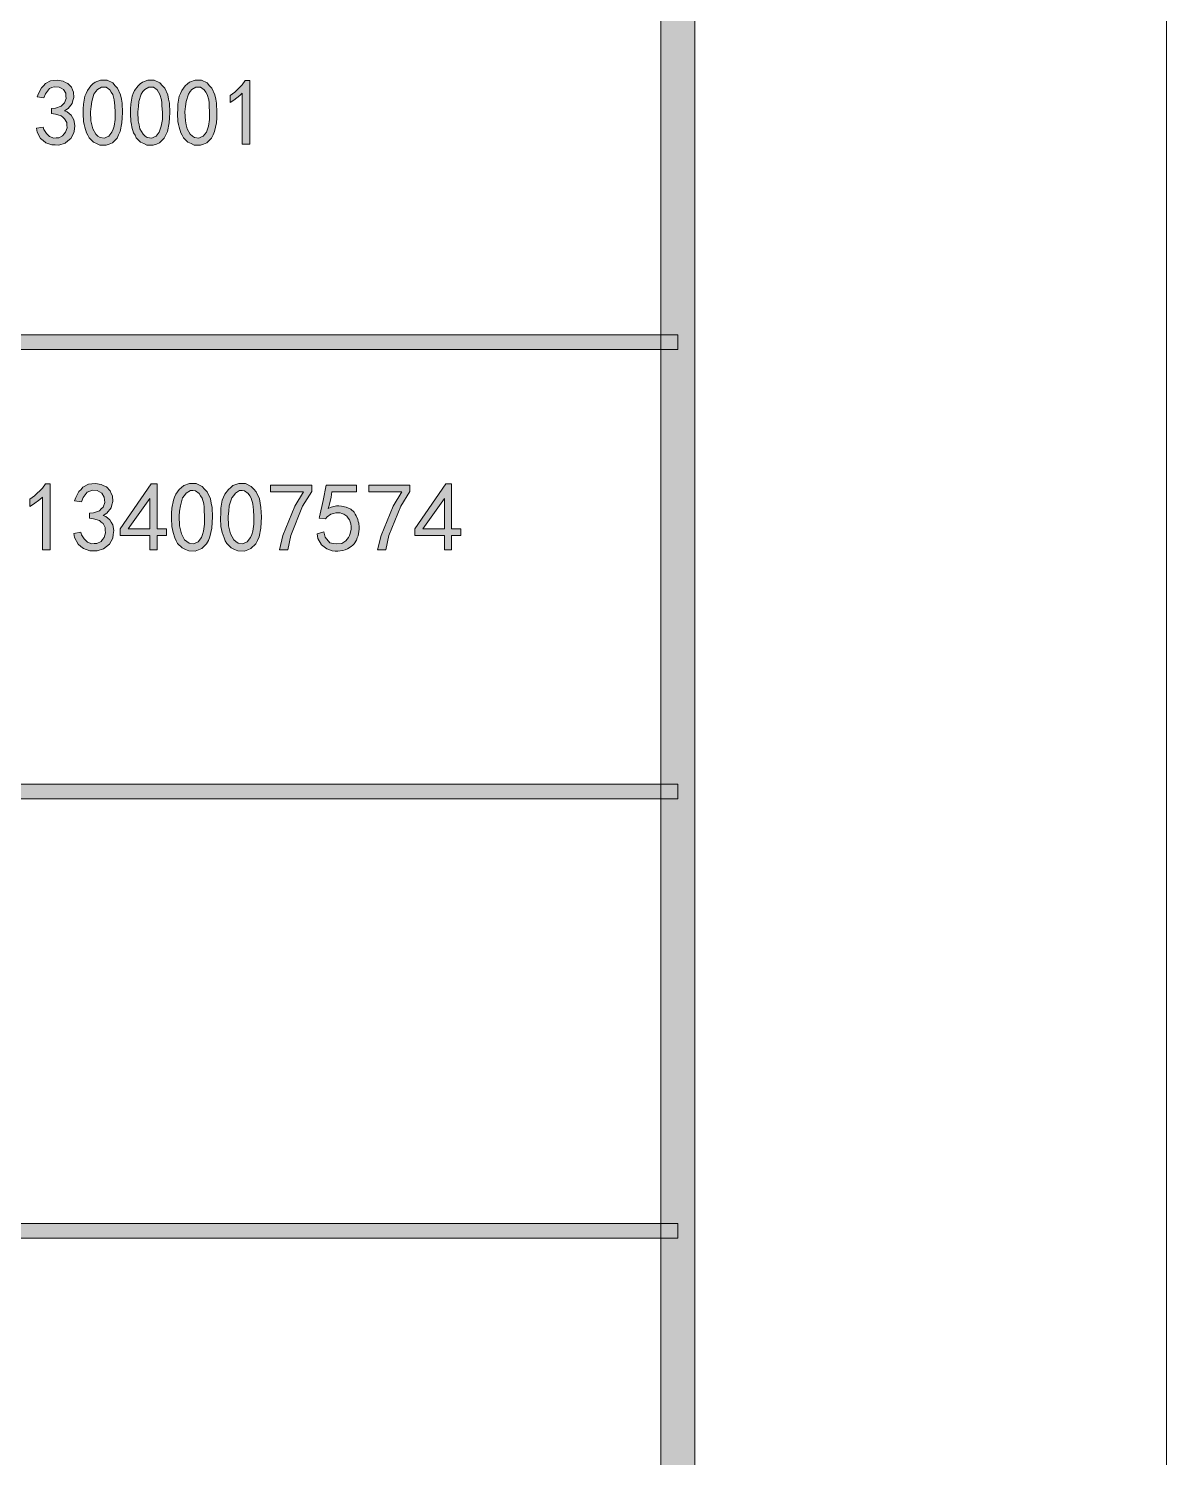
# Model space of a CAD drawing. Header units: millimetres. Extents: x -30643 to 86172, y -19411 to 63186.
# Drawn here: x 81593 to 86172, y 46066 to 51815 of the extents above; entities that cross this region are included whole.
import ezdxf

# ---------------------------------------------------------------- set-up
doc = ezdxf.new("R2010")
doc.units = ezdxf.units.MM

msp = doc.modelspace()

# ---------------------------------------------------------------- hatches: boundary and pattern name
h = msp.add_hatch(color=0)
h.dxf.hatch_style = 2
h.paths.add_polyline_path([(84273.8, -17512.8), (84136.6, -17374.9), (84136.6, 61150), (84273.8, 61288)])
h = msp.add_hatch(color=0)
h.dxf.hatch_style = 2
h.paths.add_polyline_path([(81625.2, 51413.9), (81651.9, 51418.1), (81654.7, 51408.3), (81664.6, 51392.8), (81670.9, 51386.5), (81677.3, 51380.1), (81694.1, 51373.8), (81704, 51374.5), (81714.6, 51374.5), (81730, 51383), (81736.4, 51390.7), (81742, 51398.4), (81747.6, 51416), (81746.9, 51426.6), (81746.2, 51436.4), (81737.8, 51451.9), (81730.7, 51457.6), (81723.7, 51463.2), (81701.2, 51470.9), (81685.7, 51473), (81685.7, 51492.7), (81701.2, 51494.1), (81723.7, 51501.9), (81730.7, 51508.9), (81737.8, 51515.3), (81744.1, 51532.8), (81743.4, 51543.4), (81742.7, 51554.7), (81733.6, 51570.1), (81724.4, 51575.1), (81715.3, 51579.3), (81696.3, 51580.7), (81686.4, 51577.2), (81676.6, 51573), (81660.4, 51552.6), (81654.7, 51535.7), (81628, 51539.9), (81632.2, 51553.3), (81644.9, 51575.8), (81652.6, 51584.2), (81660.4, 51593.4), (81681.5, 51603.9), (81694.9, 51605.3), (81708.2, 51606.7), (81731.4, 51603.2), (81741.3, 51598.3), (81751.1, 51593.4), (81765.2, 51578.6), (81769.4, 51568.7), (81773.7, 51558.9), (81775.1, 51537.1), (81771.6, 51525.1), (81768.7, 51513.1), (81751.9, 51492.7), (81737.8, 51483.6), (81748.3, 51479.4), (81763.8, 51466), (81769.4, 51456.9), (81775.1, 51447.7), (81778.6, 51424.5), (81777.2, 51409.7), (81775.1, 51395.6), (81762.4, 51372.4), (81751.1, 51363.3), (81739.9, 51354.1), (81714.6, 51345.7), (81700.5, 51346.4), (81686.4, 51346.4), (81661.8, 51355.5), (81651.9, 51364), (81641.4, 51372.4), (81628, 51397.7)])
h = msp.add_hatch(color=0)
h.paths.add_polyline_path([(81813.1, 51491.3), (81814.5, 51511), (81819.4, 51542.7), (81824.3, 51554), (81829.3, 51565.2), (81843.3, 51584.2), (81851.8, 51592), (81860.9, 51599), (81882.7, 51606.7), (81896.1, 51606.7), (81908.8, 51606.7), (81931.3, 51596.2), (81941.1, 51584.9), (81951, 51574.4), (81963, 51547.6), (81966.5, 51530.7), (81969.3, 51514.6), (81971.4, 51477.3), (81970, 51456.1), (81968.6, 51435), (81961.5, 51400.6), (81955.2, 51387.2), (81948.9, 51373.8), (81929.9, 51354.8), (81917.2, 51349.9), (81904.5, 51345), (81879.2, 51345.7), (81866.6, 51352), (81853.9, 51358.3), (81836.3, 51375.2), (81831.4, 51385.8), (81825.7, 51395.6), (81818.7, 51418.1), (81816.6, 51429.4), (81814.5, 51440.7), (81812.4, 51472.3)])
h.paths.add_polyline_path([(81844.7, 51500.5), (81842.6, 51480.1), (81844, 51443.5), (81847.6, 51428), (81851.1, 51411.8), (81863.7, 51389.3), (81872.2, 51382.3), (81880.6, 51375.9), (81898.2, 51373.1), (81906.7, 51377.3), (81915.8, 51381.6), (81928.5, 51397.7), (81932.7, 51409.7), (81936.9, 51422.4), (81941.1, 51449.1), (81941.1, 51463.2), (81941.1, 51478), (81939.7, 51504), (81939, 51516), (81937.6, 51527.9), (81931.3, 51549.7), (81925.7, 51558.9), (81920, 51568.7), (81905.3, 51578.6), (81896.1, 51579.3), (81886.3, 51579.3), (81870.1, 51570.1), (81863, 51561), (81856, 51551.1), (81846.8, 51520.9)])
h = msp.add_hatch(color=0)
h.paths.add_polyline_path([(82003.1, 51491.3), (82003.8, 51511), (82009.4, 51542.7), (82014.3, 51554), (82019.2, 51565.2), (82033.3, 51584.2), (82041.8, 51592), (82050.9, 51599), (82072.7, 51606.7), (82085.4, 51606.7), (82098.8, 51606.7), (82121.3, 51596.2), (82131.1, 51584.9), (82141, 51574.4), (82152.9, 51547.6), (82156.5, 51530.7), (82159.3, 51514.6), (82161.4, 51477.3), (82160, 51456.1), (82158.6, 51435), (82151.5, 51400.6), (82145.2, 51387.2), (82138.9, 51373.8), (82119.9, 51354.8), (82107.2, 51349.9), (82094.5, 51345), (82069.2, 51345.7), (82056.5, 51352), (82043.9, 51358.3), (82026.3, 51375.2), (82021.4, 51385.8), (82015.7, 51395.6), (82008.7, 51418.1), (82006.6, 51429.4), (82003.8, 51440.7), (82002.4, 51472.3)])
h.paths.add_polyline_path([(82034.7, 51500.5), (82032.6, 51480.1), (82034, 51443.5), (82037.5, 51428), (82041.1, 51411.8), (82053.7, 51389.3), (82062.2, 51382.3), (82070.6, 51375.9), (82088.2, 51373.1), (82096.7, 51377.3), (82105.8, 51381.6), (82118.5, 51397.7), (82122.7, 51409.7), (82126.9, 51422.4), (82131.1, 51449.1), (82131.1, 51463.2), (82131.1, 51478), (82129.7, 51504), (82129, 51516), (82127.6, 51527.9), (82121.3, 51549.7), (82115.7, 51558.9), (82110, 51568.7), (82095.2, 51578.6), (82085.4, 51579.3), (82076.2, 51579.3), (82060.1, 51570.1), (82053, 51561), (82046, 51551.1), (82036.8, 51520.9)])
h = msp.add_hatch(color=0)
h.paths.add_polyline_path([(82193.1, 51491.3), (82193.8, 51511), (82199.4, 51542.7), (82204.3, 51554), (82209.2, 51565.2), (82223.3, 51584.2), (82231.8, 51592), (82240.9, 51599), (82262.7, 51606.7), (82275.4, 51606.7), (82288.8, 51606.7), (82311.3, 51596.2), (82321.1, 51584.9), (82330.3, 51574.4), (82342.9, 51547.6), (82346.5, 51530.7), (82349.3, 51514.6), (82350.7, 51477.3), (82350, 51456.1), (82348.6, 51435), (82341.5, 51400.6), (82335.2, 51387.2), (82328.9, 51373.8), (82309.9, 51354.8), (82297.2, 51349.9), (82284.5, 51345), (82259.2, 51345.7), (82246.5, 51352), (82233.9, 51358.3), (82216.3, 51375.2), (82211.4, 51385.8), (82205.7, 51395.6), (82198.7, 51418.1), (82196.6, 51429.4), (82193.8, 51440.7), (82192.4, 51472.3)])
h.paths.add_polyline_path([(82224.7, 51500.5), (82221.9, 51480.1), (82224, 51443.5), (82227.5, 51428), (82231.1, 51411.8), (82243.7, 51389.3), (82252.2, 51382.3), (82260.6, 51375.9), (82278.2, 51373.1), (82286.6, 51377.3), (82295.8, 51381.6), (82308.5, 51397.7), (82312.7, 51409.7), (82316.9, 51422.4), (82321.1, 51449.1), (82321.1, 51463.2), (82321.1, 51478), (82319.7, 51504), (82319, 51516), (82317.6, 51527.9), (82311.3, 51549.7), (82305.6, 51558.9), (82300, 51568.7), (82285.2, 51578.6), (82275.4, 51579.3), (82266.2, 51579.3), (82250.1, 51570.1), (82243, 51561), (82236, 51551.1), (82226.8, 51520.9)])
h = msp.add_hatch(color=0)
h.dxf.hatch_style = 2
h.paths.add_polyline_path([(82452.7, 51554.7), (82443.6, 51544.8), (82418.9, 51526.5), (82404.2, 51517.4), (82404.2, 51545.5), (82422.5, 51558.2), (82452.7, 51588.4), (82464.7, 51605.3), (82483, 51605.3), (82483, 51349.9), (82452.7, 51349.9)])
h = msp.add_hatch(color=0)
h.dxf.hatch_style = 2
h.paths.add_polyline_path([(84204.9, 50582.9), (84204.9, 50523.8), (77346.8, 50523.8), (77346.8, 50582.9)])
h = msp.add_hatch(color=0)
h.dxf.hatch_style = 2
h.paths.add_polyline_path([(81648.4, 49929.9), (81638.6, 49920), (81613.2, 49901), (81597.7, 49891.2), (81597.7, 49920.7), (81616.7, 49934.1), (81648.4, 49965.1), (81661.1, 49982.6), (81679.4, 49982.6), (81679.4, 49717.4), (81648.4, 49717.4)])
h = msp.add_hatch(color=0)
h.dxf.hatch_style = 2
h.paths.add_polyline_path([(81775.1, 49783.5), (81802.5, 49788.4), (81806, 49777.9), (81815.9, 49761.7), (81822.9, 49754.7), (81830, 49748.3), (81847.6, 49742), (81857.4, 49742.7), (81868, 49742.7), (81884.8, 49751.1), (81890.5, 49759.6), (81896.8, 49767.3), (81902.4, 49786.3), (81901.7, 49796.9), (81901, 49806.7), (81892.6, 49822.9), (81885.6, 49829.2), (81877.8, 49834.9), (81854.6, 49842.6), (81838.4, 49845.4), (81838.4, 49865.1), (81854.6, 49866.5), (81877.8, 49875), (81885.6, 49882), (81892.6, 49889.1), (81899.6, 49907.3), (81898.2, 49918.6), (81897.5, 49929.9), (81887.7, 49946.1), (81878.5, 49951), (81869.4, 49955.9), (81849.7, 49957.3), (81839.1, 49953.1), (81828.6, 49949.6), (81812.4, 49927.8), (81806, 49910.2), (81777.9, 49914.4), (81782.8, 49928.5), (81795.5, 49951.7), (81803.9, 49960.8), (81811.7, 49970), (81833.5, 49981.2), (81847.6, 49982.6), (81861.6, 49984.1), (81885.6, 49980.5), (81896.1, 49975.6), (81906.7, 49970.7), (81921.4, 49955.2), (81925.7, 49944.6), (81929.9, 49934.1), (81931.3, 49911.6), (81927.8, 49898.9), (81925, 49886.9), (81907.4, 49865.1), (81892.6, 49856), (81903.1, 49851.1), (81920, 49837.7), (81925.7, 49828.5), (81931.3, 49818.7), (81935.5, 49794.8), (81933.4, 49779.3), (81931.3, 49764.5), (81917.9, 49740.6), (81906, 49730.7), (81894.7, 49721.6), (81868.7, 49713.1), (81853.9, 49713.1), (81839.1, 49713.8), (81813.8, 49723), (81802.5, 49731.4), (81792, 49740.6), (81777.9, 49766.6)])
h = msp.add_hatch(color=0)
h.paths.add_polyline_path([(82080.5, 49775.8), (81961.5, 49775.8), (81961.5, 49801.8), (82086.8, 49982.6), (82110, 49982.6), (82110, 49801.8), (82147.3, 49801.8), (82147.3, 49775.8), (82110, 49775.8), (82110, 49717.4), (82080.5, 49717.4)])
h.paths.add_polyline_path([(82080.5, 49801.8), (82080.5, 49924.2), (81993.9, 49801.8)])
h = msp.add_hatch(color=0)
h.paths.add_polyline_path([(82168.4, 49864.4), (82169.1, 49884.8), (82175.5, 49917.2), (82180.4, 49929.2), (82185.3, 49941.1), (82199.4, 49960.8), (82208.5, 49968.6), (82217.7, 49976.3), (82240.9, 49984.1), (82254.3, 49984.1), (82267.6, 49984.1), (82291.6, 49972.8), (82301.4, 49961.5), (82311.3, 49950.3), (82324.6, 49922.1), (82327.5, 49905.2), (82331, 49888.4), (82332.4, 49849.6), (82331.7, 49827.1), (82330.3, 49805.3), (82322.5, 49769.4), (82316.2, 49755.4), (82309.2, 49742), (82289.5, 49722.3), (82276.8, 49717.4), (82263.4, 49711.7), (82237.4, 49713.1), (82224, 49719.5), (82211.4, 49725.8), (82192.4, 49743.4), (82187.4, 49753.9), (82181.8, 49765.2), (82174.1, 49787.7), (82171.9, 49799.7), (82169.1, 49811.6), (82167.7, 49844)])
h.paths.add_polyline_path([(82200.8, 49873.6), (82198.7, 49852.5), (82200.1, 49814.5), (82204.3, 49798.3), (82207.8, 49781.4), (82220.5, 49758.2), (82229.6, 49751.1), (82238.8, 49744.1), (82256.4, 49741.3), (82265.5, 49745.5), (82275.4, 49749.7), (82288.8, 49766.6), (82293, 49779.3), (82297.2, 49792.6), (82301.4, 49820.1), (82301.4, 49834.9), (82301.4, 49850.4), (82300, 49877.8), (82299.3, 49889.8), (82297.9, 49902.4), (82290.9, 49924.9), (82285.2, 49934.8), (82279.6, 49944.6), (82264.1, 49955.2), (82254.3, 49955.9), (82244.4, 49955.9), (82227.5, 49946.1), (82220.5, 49936.2), (82212.8, 49926.3), (82203.6, 49894.7)])
h = msp.add_hatch(color=0)
h.paths.add_polyline_path([(82366.2, 49864.4), (82366.9, 49884.8), (82372.5, 49917.2), (82377.4, 49929.2), (82383.1, 49941.1), (82397.1, 49960.8), (82406.3, 49968.6), (82415.4, 49976.3), (82438.6, 49984.1), (82452, 49984.1), (82465.4, 49984.1), (82488.6, 49972.8), (82499.2, 49961.5), (82509, 49950.3), (82522.4, 49922.1), (82525.2, 49905.2), (82528, 49888.4), (82530.1, 49849.6), (82528.7, 49827.1), (82528, 49805.3), (82520.3, 49769.4), (82513.9, 49755.4), (82506.9, 49742), (82487.2, 49722.3), (82474.5, 49717.4), (82461.2, 49711.7), (82435.1, 49713.1), (82421.8, 49719.5), (82408.4, 49725.8), (82390.1, 49743.4), (82384.5, 49753.9), (82379.5, 49765.2), (82371.8, 49787.7), (82369, 49799.7), (82366.9, 49811.6), (82365.5, 49844)])
h.paths.add_polyline_path([(82398.5, 49873.6), (82396.4, 49852.5), (82397.8, 49814.5), (82401.3, 49798.3), (82405.6, 49781.4), (82418.2, 49758.2), (82427.4, 49751.1), (82435.8, 49744.1), (82454.1, 49741.3), (82463.3, 49745.5), (82472.4, 49749.7), (82486.5, 49766.6), (82490.7, 49779.3), (82494.9, 49792.6), (82499.2, 49820.1), (82499.2, 49834.9), (82499.2, 49850.4), (82497.8, 49877.8), (82496.3, 49889.8), (82495.6, 49902.4), (82488.6, 49924.9), (82483, 49934.8), (82476.6, 49944.6), (82461.2, 49955.2), (82452, 49955.9), (82442.2, 49955.9), (82425.3, 49946.1), (82418.2, 49936.2), (82410.5, 49926.3), (82400.6, 49894.7)])
h = msp.add_hatch(color=0)
h.dxf.hatch_style = 2
h.paths.add_polyline_path([(82602.6, 49717.4), (82616, 49775.8), (82664.5, 49892.6), (82699.7, 49950.3), (82566.7, 49950.3), (82566.7, 49977.7), (82732.1, 49977.7), (82732.1, 49951.7), (82695.5, 49893.3), (82647.6, 49775.8), (82636.4, 49717.4)])
h = msp.add_hatch(color=0)
h.dxf.hatch_style = 2
h.paths.add_polyline_path([(82781.3, 49789.8), (82787, 49768.7), (82805.3, 49745.5), (82818.6, 49743.4), (82831.3, 49741.3), (82853.1, 49743.4), (82860.8, 49749), (82869.3, 49753.9), (82880.6, 49766.6), (82884.1, 49775.1), (82887.6, 49782.8), (82890.4, 49801.1), (82890.4, 49810.9), (82889.7, 49821.5), (82884.1, 49838.4), (82879.1, 49845.4), (82874.2, 49852.5), (82861.6, 49861.6), (82853.8, 49863.7), (82846.1, 49865.8), (82829.2, 49865.8), (82819.3, 49863.7), (82809.5, 49861.6), (82794, 49850.4), (82787.7, 49841.9), (82761.6, 49845.4), (82763, 49849.6), (82777.8, 49916.5), (82790.5, 49977.7), (82912.2, 49977.7), (82912.2, 49950.3), (82813.7, 49950.3), (82810.2, 49929.2), (82802.4, 49896.1), (82798.2, 49884.1), (82810.2, 49889.1), (82831.3, 49894), (82841.8, 49894), (82851.7, 49893.3), (82870.7, 49889.1), (82879.8, 49884.8), (82889.7, 49880.6), (82903.1, 49868.6), (82907.3, 49861.6), (82911.5, 49853.9), (82917.8, 49839.1), (82919.3, 49832.1), (82921.4, 49825), (82922.8, 49808.8), (82922.8, 49800.4), (82922.1, 49791.9), (82918.6, 49774.4), (82915.7, 49765.9), (82912.2, 49756.8), (82903.1, 49742), (82897.4, 49736.4), (82891.1, 49730.7), (82875.6, 49721.6), (82867.2, 49718.1), (82858, 49714.5), (82837.6, 49711.7), (82826.4, 49712.4), (82814.4, 49713.1), (82792.6, 49721.6), (82782, 49729.3), (82771.5, 49737.1), (82757.4, 49763.1), (82753.9, 49782.1)])
h = msp.add_hatch(color=0)
h.dxf.hatch_style = 2
h.paths.add_polyline_path([(82997.4, 49717.4), (83011.4, 49775.8), (83060, 49892.6), (83094.5, 49950.3), (82962.2, 49950.3), (82962.2, 49977.7), (83126.8, 49977.7), (83126.8, 49951.7), (83091, 49893.3), (83043.1, 49775.8), (83031.1, 49717.4)])
h = msp.add_hatch(color=0)
h.paths.add_polyline_path([(83266.2, 49775.8), (83147.2, 49775.8), (83147.2, 49801.8), (83272.5, 49982.6), (83295, 49982.6), (83295, 49801.8), (83332.3, 49801.8), (83332.3, 49775.8), (83295, 49775.8), (83295, 49717.4), (83266.2, 49717.4)])
h.paths.add_polyline_path([(83266.2, 49801.8), (83266.2, 49924.2), (83179.6, 49801.8)])
h = msp.add_hatch(color=0)
h.dxf.hatch_style = 2
h.paths.add_polyline_path([(84204.9, 48775.1), (84204.9, 48716), (77346.8, 48716), (77346.8, 48775.1)])
h = msp.add_hatch(color=0)
h.dxf.hatch_style = 2
h.paths.add_polyline_path([(84204.9, 47007.5), (84204.9, 46948.4), (77346.8, 46948.4), (77346.8, 47007.5)])

# ---------------------------------------------------------------- linework, layer by layer
at = {"color": 0, "lineweight": 0}
for points in [[(-30643.3, -19410.7), (86171.7, -19410.7), (86171.7, 63185.8), (-30643.3, 63185.8)], [(84273.8, -17512.8), (84136.6, -17374.9), (84136.6, 61150), (84273.8, 61288)], [(81625.2, 51413.9), (81651.9, 51418.1), (81654.7, 51408.3), (81664.6, 51392.8), (81670.9, 51386.5), (81677.3, 51380.1), (81694.1, 51373.8), (81704, 51374.5), (81714.6, 51374.5), (81730, 51383), (81736.4, 51390.7), (81742, 51398.4), (81747.6, 51416), (81746.9, 51426.6), (81746.2, 51436.4), (81737.8, 51451.9), (81730.7, 51457.6), (81723.7, 51463.2), (81701.2, 51470.9), (81685.7, 51473), (81685.7, 51492.7), (81701.2, 51494.1), (81723.7, 51501.9), (81730.7, 51508.9), (81737.8, 51515.3), (81744.1, 51532.8), (81743.4, 51543.4), (81742.7, 51554.7), (81733.6, 51570.1), (81724.4, 51575.1), (81715.3, 51579.3), (81696.3, 51580.7), (81686.4, 51577.2), (81676.6, 51573), (81660.4, 51552.6), (81654.7, 51535.7), (81628, 51539.9), (81632.2, 51553.3), (81644.9, 51575.8), (81652.6, 51584.2), (81660.4, 51593.4), (81681.5, 51603.9), (81694.9, 51605.3), (81708.2, 51606.7), (81731.4, 51603.2), (81741.3, 51598.3), (81751.1, 51593.4), (81765.2, 51578.6), (81769.4, 51568.7), (81773.7, 51558.9), (81775.1, 51537.1), (81771.6, 51525.1), (81768.7, 51513.1), (81751.9, 51492.7), (81737.8, 51483.6), (81748.3, 51479.4), (81763.8, 51466), (81769.4, 51456.9), (81775.1, 51447.7), (81778.6, 51424.5), (81777.2, 51409.7), (81775.1, 51395.6), (81762.4, 51372.4), (81751.1, 51363.3), (81739.9, 51354.1), (81714.6, 51345.7), (81700.5, 51346.4), (81686.4, 51346.4), (81661.8, 51355.5), (81651.9, 51364), (81641.4, 51372.4), (81628, 51397.7)], [(81813.1, 51491.3), (81814.5, 51511), (81819.4, 51542.7), (81824.3, 51554), (81829.3, 51565.2), (81843.3, 51584.2), (81851.8, 51592), (81860.9, 51599), (81882.7, 51606.7), (81896.1, 51606.7), (81908.8, 51606.7), (81931.3, 51596.2), (81941.1, 51584.9), (81951, 51574.4), (81963, 51547.6), (81966.5, 51530.7), (81969.3, 51514.6), (81971.4, 51477.3), (81970, 51456.1), (81968.6, 51435), (81961.5, 51400.6), (81955.2, 51387.2), (81948.9, 51373.8), (81929.9, 51354.8), (81917.2, 51349.9), (81904.5, 51345), (81879.2, 51345.7), (81866.6, 51352), (81853.9, 51358.3), (81836.3, 51375.2), (81831.4, 51385.8), (81825.7, 51395.6), (81818.7, 51418.1), (81816.6, 51429.4), (81814.5, 51440.7), (81812.4, 51472.3)], [(81844.7, 51500.5), (81842.6, 51480.1), (81844, 51443.5), (81847.6, 51428), (81851.1, 51411.8), (81863.7, 51389.3), (81872.2, 51382.3), (81880.6, 51375.9), (81898.2, 51373.1), (81906.7, 51377.3), (81915.8, 51381.6), (81928.5, 51397.7), (81932.7, 51409.7), (81936.9, 51422.4), (81941.1, 51449.1), (81941.1, 51463.2), (81941.1, 51478), (81939.7, 51504), (81939, 51516), (81937.6, 51527.9), (81931.3, 51549.7), (81925.7, 51558.9), (81920, 51568.7), (81905.3, 51578.6), (81896.1, 51579.3), (81886.3, 51579.3), (81870.1, 51570.1), (81863, 51561), (81856, 51551.1), (81846.8, 51520.9)], [(82003.1, 51491.3), (82003.8, 51511), (82009.4, 51542.7), (82014.3, 51554), (82019.2, 51565.2), (82033.3, 51584.2), (82041.8, 51592), (82050.9, 51599), (82072.7, 51606.7), (82085.4, 51606.7), (82098.8, 51606.7), (82121.3, 51596.2), (82131.1, 51584.9), (82141, 51574.4), (82152.9, 51547.6), (82156.5, 51530.7), (82159.3, 51514.6), (82161.4, 51477.3), (82160, 51456.1), (82158.6, 51435), (82151.5, 51400.6), (82145.2, 51387.2), (82138.9, 51373.8), (82119.9, 51354.8), (82107.2, 51349.9), (82094.5, 51345), (82069.2, 51345.7), (82056.5, 51352), (82043.9, 51358.3), (82026.3, 51375.2), (82021.4, 51385.8), (82015.7, 51395.6), (82008.7, 51418.1), (82006.6, 51429.4), (82003.8, 51440.7), (82002.4, 51472.3)], [(82034.7, 51500.5), (82032.6, 51480.1), (82034, 51443.5), (82037.5, 51428), (82041.1, 51411.8), (82053.7, 51389.3), (82062.2, 51382.3), (82070.6, 51375.9), (82088.2, 51373.1), (82096.7, 51377.3), (82105.8, 51381.6), (82118.5, 51397.7), (82122.7, 51409.7), (82126.9, 51422.4), (82131.1, 51449.1), (82131.1, 51463.2), (82131.1, 51478), (82129.7, 51504), (82129, 51516), (82127.6, 51527.9), (82121.3, 51549.7), (82115.7, 51558.9), (82110, 51568.7), (82095.2, 51578.6), (82085.4, 51579.3), (82076.2, 51579.3), (82060.1, 51570.1), (82053, 51561), (82046, 51551.1), (82036.8, 51520.9)], [(82193.1, 51491.3), (82193.8, 51511), (82199.4, 51542.7), (82204.3, 51554), (82209.2, 51565.2), (82223.3, 51584.2), (82231.8, 51592), (82240.9, 51599), (82262.7, 51606.7), (82275.4, 51606.7), (82288.8, 51606.7), (82311.3, 51596.2), (82321.1, 51584.9), (82330.3, 51574.4), (82342.9, 51547.6), (82346.5, 51530.7), (82349.3, 51514.6), (82350.7, 51477.3), (82350, 51456.1), (82348.6, 51435), (82341.5, 51400.6), (82335.2, 51387.2), (82328.9, 51373.8), (82309.9, 51354.8), (82297.2, 51349.9), (82284.5, 51345), (82259.2, 51345.7), (82246.5, 51352), (82233.9, 51358.3), (82216.3, 51375.2), (82211.4, 51385.8), (82205.7, 51395.6), (82198.7, 51418.1), (82196.6, 51429.4), (82193.8, 51440.7), (82192.4, 51472.3)], [(82224.7, 51500.5), (82221.9, 51480.1), (82224, 51443.5), (82227.5, 51428), (82231.1, 51411.8), (82243.7, 51389.3), (82252.2, 51382.3), (82260.6, 51375.9), (82278.2, 51373.1), (82286.6, 51377.3), (82295.8, 51381.6), (82308.5, 51397.7), (82312.7, 51409.7), (82316.9, 51422.4), (82321.1, 51449.1), (82321.1, 51463.2), (82321.1, 51478), (82319.7, 51504), (82319, 51516), (82317.6, 51527.9), (82311.3, 51549.7), (82305.6, 51558.9), (82300, 51568.7), (82285.2, 51578.6), (82275.4, 51579.3), (82266.2, 51579.3), (82250.1, 51570.1), (82243, 51561), (82236, 51551.1), (82226.8, 51520.9)], [(82452.7, 51554.7), (82443.6, 51544.8), (82418.9, 51526.5), (82404.2, 51517.4), (82404.2, 51545.5), (82422.5, 51558.2), (82452.7, 51588.4), (82464.7, 51605.3), (82483, 51605.3), (82483, 51349.9), (82452.7, 51349.9)], [(84204.9, 50582.9), (84204.9, 50523.8), (77346.8, 50523.8), (77346.8, 50582.9)], [(81648.4, 49929.9), (81638.6, 49920), (81613.2, 49901), (81597.7, 49891.2), (81597.7, 49920.7), (81616.7, 49934.1), (81648.4, 49965.1), (81661.1, 49982.6), (81679.4, 49982.6), (81679.4, 49717.4), (81648.4, 49717.4)], [(81775.1, 49783.5), (81802.5, 49788.4), (81806, 49777.9), (81815.9, 49761.7), (81822.9, 49754.7), (81830, 49748.3), (81847.6, 49742), (81857.4, 49742.7), (81868, 49742.7), (81884.8, 49751.1), (81890.5, 49759.6), (81896.8, 49767.3), (81902.4, 49786.3), (81901.7, 49796.9), (81901, 49806.7), (81892.6, 49822.9), (81885.6, 49829.2), (81877.8, 49834.9), (81854.6, 49842.6), (81838.4, 49845.4), (81838.4, 49865.1), (81854.6, 49866.5), (81877.8, 49875), (81885.6, 49882), (81892.6, 49889.1), (81899.6, 49907.3), (81898.2, 49918.6), (81897.5, 49929.9), (81887.7, 49946.1), (81878.5, 49951), (81869.4, 49955.9), (81849.7, 49957.3), (81839.1, 49953.1), (81828.6, 49949.6), (81812.4, 49927.8), (81806, 49910.2), (81777.9, 49914.4), (81782.8, 49928.5), (81795.5, 49951.7), (81803.9, 49960.8), (81811.7, 49970), (81833.5, 49981.2), (81847.6, 49982.6), (81861.6, 49984.1), (81885.6, 49980.5), (81896.1, 49975.6), (81906.7, 49970.7), (81921.4, 49955.2), (81925.7, 49944.6), (81929.9, 49934.1), (81931.3, 49911.6), (81927.8, 49898.9), (81925, 49886.9), (81907.4, 49865.1), (81892.6, 49856), (81903.1, 49851.1), (81920, 49837.7), (81925.7, 49828.5), (81931.3, 49818.7), (81935.5, 49794.8), (81933.4, 49779.3), (81931.3, 49764.5), (81917.9, 49740.6), (81906, 49730.7), (81894.7, 49721.6), (81868.7, 49713.1), (81853.9, 49713.1), (81839.1, 49713.8), (81813.8, 49723), (81802.5, 49731.4), (81792, 49740.6), (81777.9, 49766.6)], [(82080.5, 49775.8), (81961.5, 49775.8), (81961.5, 49801.8), (82086.8, 49982.6), (82110, 49982.6), (82110, 49801.8), (82147.3, 49801.8), (82147.3, 49775.8), (82110, 49775.8), (82110, 49717.4), (82080.5, 49717.4)], [(82168.4, 49864.4), (82169.1, 49884.8), (82175.5, 49917.2), (82180.4, 49929.2), (82185.3, 49941.1), (82199.4, 49960.8), (82208.5, 49968.6), (82217.7, 49976.3), (82240.9, 49984.1), (82254.3, 49984.1), (82267.6, 49984.1), (82291.6, 49972.8), (82301.4, 49961.5), (82311.3, 49950.3), (82324.6, 49922.1), (82327.5, 49905.2), (82331, 49888.4), (82332.4, 49849.6), (82331.7, 49827.1), (82330.3, 49805.3), (82322.5, 49769.4), (82316.2, 49755.4), (82309.2, 49742), (82289.5, 49722.3), (82276.8, 49717.4), (82263.4, 49711.7), (82237.4, 49713.1), (82224, 49719.5), (82211.4, 49725.8), (82192.4, 49743.4), (82187.4, 49753.9), (82181.8, 49765.2), (82174.1, 49787.7), (82171.9, 49799.7), (82169.1, 49811.6), (82167.7, 49844)], [(82366.2, 49864.4), (82366.9, 49884.8), (82372.5, 49917.2), (82377.4, 49929.2), (82383.1, 49941.1), (82397.1, 49960.8), (82406.3, 49968.6), (82415.4, 49976.3), (82438.6, 49984.1), (82452, 49984.1), (82465.4, 49984.1), (82488.6, 49972.8), (82499.2, 49961.5), (82509, 49950.3), (82522.4, 49922.1), (82525.2, 49905.2), (82528, 49888.4), (82530.1, 49849.6), (82528.7, 49827.1), (82528, 49805.3), (82520.3, 49769.4), (82513.9, 49755.4), (82506.9, 49742), (82487.2, 49722.3), (82474.5, 49717.4), (82461.2, 49711.7), (82435.1, 49713.1), (82421.8, 49719.5), (82408.4, 49725.8), (82390.1, 49743.4), (82384.5, 49753.9), (82379.5, 49765.2), (82371.8, 49787.7), (82369, 49799.7), (82366.9, 49811.6), (82365.5, 49844)], [(82602.6, 49717.4), (82616, 49775.8), (82664.5, 49892.6), (82699.7, 49950.3), (82566.7, 49950.3), (82566.7, 49977.7), (82732.1, 49977.7), (82732.1, 49951.7), (82695.5, 49893.3), (82647.6, 49775.8), (82636.4, 49717.4)], [(82781.3, 49789.8), (82787, 49768.7), (82805.3, 49745.5), (82818.6, 49743.4), (82831.3, 49741.3), (82853.1, 49743.4), (82860.8, 49749), (82869.3, 49753.9), (82880.6, 49766.6), (82884.1, 49775.1), (82887.6, 49782.8), (82890.4, 49801.1), (82890.4, 49810.9), (82889.7, 49821.5), (82884.1, 49838.4), (82879.1, 49845.4), (82874.2, 49852.5), (82861.6, 49861.6), (82853.8, 49863.7), (82846.1, 49865.8), (82829.2, 49865.8), (82819.3, 49863.7), (82809.5, 49861.6), (82794, 49850.4), (82787.7, 49841.9), (82761.6, 49845.4), (82763, 49849.6), (82777.8, 49916.5), (82790.5, 49977.7), (82912.2, 49977.7), (82912.2, 49950.3), (82813.7, 49950.3), (82810.2, 49929.2), (82802.4, 49896.1), (82798.2, 49884.1), (82810.2, 49889.1), (82831.3, 49894), (82841.8, 49894), (82851.7, 49893.3), (82870.7, 49889.1), (82879.8, 49884.8), (82889.7, 49880.6), (82903.1, 49868.6), (82907.3, 49861.6), (82911.5, 49853.9), (82917.8, 49839.1), (82919.3, 49832.1), (82921.4, 49825), (82922.8, 49808.8), (82922.8, 49800.4), (82922.1, 49791.9), (82918.6, 49774.4), (82915.7, 49765.9), (82912.2, 49756.8), (82903.1, 49742), (82897.4, 49736.4), (82891.1, 49730.7), (82875.6, 49721.6), (82867.2, 49718.1), (82858, 49714.5), (82837.6, 49711.7), (82826.4, 49712.4), (82814.4, 49713.1), (82792.6, 49721.6), (82782, 49729.3), (82771.5, 49737.1), (82757.4, 49763.1), (82753.9, 49782.1)], [(82997.4, 49717.4), (83011.4, 49775.8), (83060, 49892.6), (83094.5, 49950.3), (82962.2, 49950.3), (82962.2, 49977.7), (83126.8, 49977.7), (83126.8, 49951.7), (83091, 49893.3), (83043.1, 49775.8), (83031.1, 49717.4)], [(83266.2, 49775.8), (83147.2, 49775.8), (83147.2, 49801.8), (83272.5, 49982.6), (83295, 49982.6), (83295, 49801.8), (83332.3, 49801.8), (83332.3, 49775.8), (83295, 49775.8), (83295, 49717.4), (83266.2, 49717.4)], [(82080.5, 49801.8), (82080.5, 49924.2), (81993.9, 49801.8)], [(82200.8, 49873.6), (82198.7, 49852.5), (82200.1, 49814.5), (82204.3, 49798.3), (82207.8, 49781.4), (82220.5, 49758.2), (82229.6, 49751.1), (82238.8, 49744.1), (82256.4, 49741.3), (82265.5, 49745.5), (82275.4, 49749.7), (82288.8, 49766.6), (82293, 49779.3), (82297.2, 49792.6), (82301.4, 49820.1), (82301.4, 49834.9), (82301.4, 49850.4), (82300, 49877.8), (82299.3, 49889.8), (82297.9, 49902.4), (82290.9, 49924.9), (82285.2, 49934.8), (82279.6, 49944.6), (82264.1, 49955.2), (82254.3, 49955.9), (82244.4, 49955.9), (82227.5, 49946.1), (82220.5, 49936.2), (82212.8, 49926.3), (82203.6, 49894.7)], [(82398.5, 49873.6), (82396.4, 49852.5), (82397.8, 49814.5), (82401.3, 49798.3), (82405.6, 49781.4), (82418.2, 49758.2), (82427.4, 49751.1), (82435.8, 49744.1), (82454.1, 49741.3), (82463.3, 49745.5), (82472.4, 49749.7), (82486.5, 49766.6), (82490.7, 49779.3), (82494.9, 49792.6), (82499.2, 49820.1), (82499.2, 49834.9), (82499.2, 49850.4), (82497.8, 49877.8), (82496.3, 49889.8), (82495.6, 49902.4), (82488.6, 49924.9), (82483, 49934.8), (82476.6, 49944.6), (82461.2, 49955.2), (82452, 49955.9), (82442.2, 49955.9), (82425.3, 49946.1), (82418.2, 49936.2), (82410.5, 49926.3), (82400.6, 49894.7)], [(83266.2, 49801.8), (83266.2, 49924.2), (83179.6, 49801.8)], [(84204.9, 48775.1), (84204.9, 48716), (77346.8, 48716), (77346.8, 48775.1)], [(84204.9, 47007.5), (84204.9, 46948.4), (77346.8, 46948.4), (77346.8, 47007.5)]]:
    msp.add_lwpolyline(points, close=True, dxfattribs=at)

doc.saveas('drawing.dxf')
